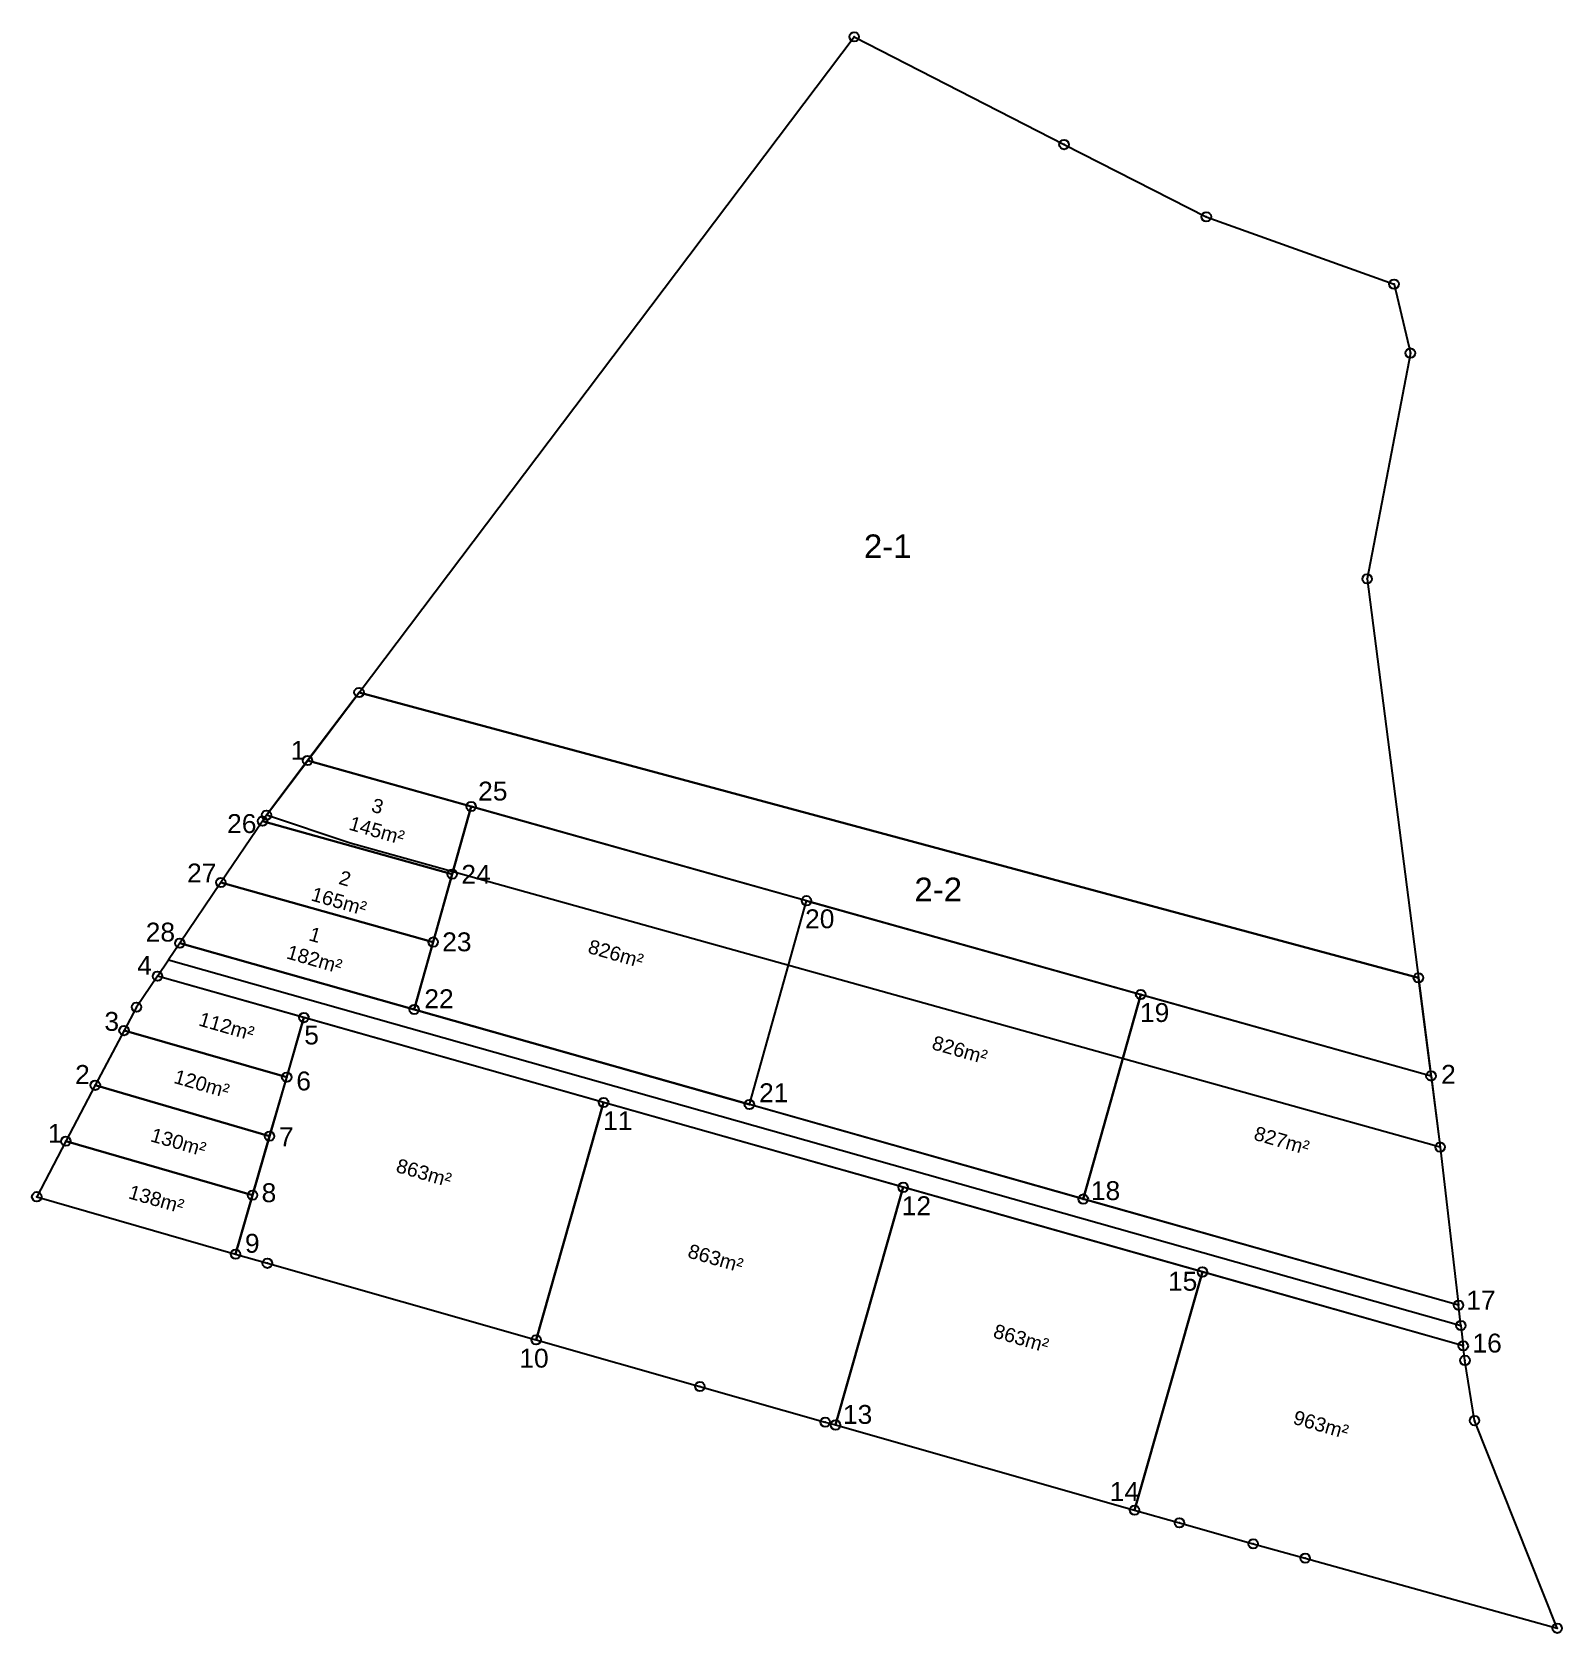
# Model space of a CAD drawing. Header units: feet. Extents: x 7511561 to 7512423, y 4691055 to 4691224.
# Drawn here: x 7511561.1 to 7511723.2, y 4691054.6 to 4691224.2 of the extents above.
import ezdxf

# ---------------------------------------------------------------- set-up
doc = ezdxf.new("R2010")
doc.units = ezdxf.units.FT
doc.header["$MEASUREMENT"] = 0
doc.header["$PDMODE"] = 32
doc.header["$PDSIZE"] = 1
doc.layers.get('0').update_dxf_attribs({"linetype": 'CONTINUOUS'})
for name, color, linetype in [('Gjendja faktike', 1, 'CONTINUOUS'), ('Ndarjet', 1, 'CONTINUOUS'), ('Nr Parceles Baze', 7, 'CONTINUOUS'), ('Nr. Pikave te Ndarjes', 1, 'CONTINUOUS'), ('Parcela Baze', 7, 'CONTINUOUS'), ('Pikat', 7, 'CONTINUOUS'), ('Pikat e Ndarjes', 1, 'CONTINUOUS')]:
    doc.layers.add(name, color=color, linetype=linetype)
doc.styles.get("Standard").update_dxf_attribs({"font": 'arial.ttf'})

msp = doc.modelspace()

# ---------------------------------------------------------------- linework, layer by layer
at = {"linetype": 'Continuous'}
msp.add_line((7511602.47, 4691116.3), (7511602.47, 4691116.27), dxfattribs=at)
at = {"layer": 'Gjendja faktike', "linetype": 'Continuous'}
for p in [(7511595.78, 4691154.27), (7511590.33, 4691147.05), (7511607.66, 4691142.18), (7511585.55, 4691140.65), (7511605.65, 4691135.01), (7511581.15, 4691134.14), (7511643.19, 4691132.21), (7511576.79, 4691127.7), (7511603.64, 4691127.83), (7511574.43, 4691124.21), (7511707.99, 4691124.04), (7511601.63, 4691120.67), (7511678.58, 4691122.27), (7511589.95, 4691119.82), (7511570.89, 4691118.44), (7511588.12, 4691113.5), (7511709.33, 4691113.64), (7511621.69, 4691110.83), (7511637.13, 4691110.61), (7511586.31, 4691107.26), (7511564.73, 4691106.72), (7511584.5, 4691101.01), (7511653.43, 4691101.84), (7511672.5, 4691100.6), (7511582.7, 4691094.76), (7511685.12, 4691092.87), (7511712.25, 4691089.34), (7511712.5, 4691087.19), (7511614.54, 4691085.69), (7511712.75, 4691085.04), (7511646.26, 4691076.66), (7511677.93, 4691067.64)]:
    msp.add_point(p, dxfattribs=at)
at = {"layer": 'Ndarjet', "linetype": 'Continuous'}
for points in [[(7511595.78, 4691154.27), (7511590.33, 4691147.05), (7511709.33, 4691113.64), (7511707.99, 4691124.04)], [(7511607.66, 4691142.18), (7511590.33, 4691147.05), (7511585.98, 4691141.28), (7511585.55, 4691140.65), (7511605.65, 4691135.01)], [(7511605.65, 4691135.01), (7511585.55, 4691140.65), (7511581.15, 4691134.14), (7511603.64, 4691127.83)], [(7511603.64, 4691127.83), (7511581.15, 4691134.14), (7511576.79, 4691127.7), (7511601.63, 4691120.67)], [(7511589.95, 4691119.82), (7511574.43, 4691124.21), (7511572.21, 4691120.93), (7511570.89, 4691118.44), (7511588.12, 4691113.5)], [(7511588.12, 4691113.5), (7511570.89, 4691118.44), (7511567.85, 4691112.65), (7511586.31, 4691107.26)], [(7511586.31, 4691107.26), (7511567.85, 4691112.65), (7511564.73, 4691106.72), (7511584.5, 4691101.01)], [(7511584.5, 4691101.01), (7511564.73, 4691106.72), (7511561.64, 4691100.85), (7511582.69, 4691094.77)]]:
    msp.add_lwpolyline(points, close=True, dxfattribs=at)
for points in [[(7511637.13, 4691110.61), (7511643.19, 4691132.21), (7511607.66, 4691142.18), (7511601.63, 4691120.67), (7511637.13, 4691110.61)], [(7511672.5, 4691100.6), (7511637.13, 4691110.61), (7511643.19, 4691132.21), (7511678.58, 4691122.27), (7511672.5, 4691100.6)], [(7511576.79, 4691127.7), (7511575.61, 4691125.96), (7511712.5, 4691087.19), (7511712.25, 4691089.34), (7511576.79, 4691127.7)], [(7511575.61, 4691125.96), (7511712.5, 4691087.19), (7511712.75, 4691085.04), (7511574.43, 4691124.21), (7511575.61, 4691125.96)], [(7511712.25, 4691089.34), (7511672.5, 4691100.6), (7511678.58, 4691122.27), (7511709.33, 4691113.64), (7511710.29, 4691106.11), (7511712.25, 4691089.34)], [(7511621.69, 4691110.83), (7511589.95, 4691119.82), (7511582.69, 4691094.77), (7511586.07, 4691093.79), (7511614.54, 4691085.69), (7511621.69, 4691110.83), (7511589.95, 4691119.82)], [(7511645.16, 4691076.97), (7511646.26, 4691076.66), (7511653.43, 4691101.84), (7511621.69, 4691110.83), (7511614.54, 4691085.69), (7511631.89, 4691080.75), (7511645.16, 4691076.97)], [(7511685.12, 4691092.87), (7511653.43, 4691101.84), (7511646.26, 4691076.66), (7511677.93, 4691067.64), (7511685.12, 4691092.87)], [(7511722.7, 4691055.12), (7511713.94, 4691077.12), (7511712.93, 4691083.51), (7511712.75, 4691085.04), (7511685.12, 4691092.87), (7511677.93, 4691067.64), (7511682.68, 4691066.29), (7511682.68, 4691066.29), (7511690.5, 4691064.07), (7511696.01, 4691062.54), (7511722.7, 4691055.12)]]:
    msp.add_lwpolyline(points, dxfattribs=at)
at = {"layer": 'Parcela Baze'}
for points in [[(7511595.78, 4691154.27), (7511648.24, 4691223.74), (7511670.46, 4691212.31), (7511685.53, 4691204.67), (7511705.41, 4691197.53), (7511707.14, 4691190.23), (7511702.56, 4691166.3), (7511707.99, 4691124.04), (7511595.78, 4691154.27)], [(7511595.78, 4691154.27), (7511707.99, 4691124.04), (7511710.29, 4691106.11), (7511594.86, 4691138.32), (7511585.98, 4691141.28), (7511595.78, 4691154.27)]]:
    msp.add_lwpolyline(points, dxfattribs=at)
at = {"layer": 'Pikat'}
for p in [(7511648.24, 4691223.74), (7511670.46, 4691212.31), (7511685.53, 4691204.67), (7511705.41, 4691197.53), (7511707.14, 4691190.23), (7511702.56, 4691166.3), (7511595.78, 4691154.27), (7511585.98, 4691141.28), (7511585.98, 4691141.28), (7511707.99, 4691124.04), (7511707.99, 4691124.04), (7511572.21, 4691120.93), (7511710.29, 4691106.11), (7511710.29, 4691106.11), (7511710.29, 4691106.11), (7511561.64, 4691100.85), (7511586.07, 4691093.79), (7511712.93, 4691083.51), (7511712.93, 4691083.51), (7511631.89, 4691080.75), (7511645.16, 4691076.97), (7511713.94, 4691077.12), (7511713.94, 4691077.12), (7511682.68, 4691066.29), (7511690.5, 4691064.07), (7511696.01, 4691062.54), (7511722.7, 4691055.12), (7511722.7, 4691055.12)]:
    msp.add_point(p, dxfattribs=at)
at = {"layer": 'Pikat e Ndarjes', "linetype": 'Continuous'}
msp.add_point((7511567.85, 4691112.65), dxfattribs=at)

# ---------------------------------------------------------------- texts
at = {"linetype": 'Continuous', "char_height": 1.5, "attachment_point": 1, "rotation": 343.8742}
for s, insert in [('   3\\P145m²', (7511595.72, 4691143.6)), ('    2\\P165m²', (7511591.71, 4691136.1)), ('   1\\P182m²', (7511589.11, 4691129.96)), ('826m²', (7511620.34, 4691128.14)), ('112m²', (7511579.11, 4691120.45)), ('826m²', (7511656.77, 4691117.95)), ('\\pt4.5;120m²', (7511576.48, 4691114.36)), ('130m²', (7511574.01, 4691108.18)), ('827m²', (7511690.87, 4691108.35)), ('863m²', (7511600.01, 4691104.93)), ('138m²', (7511571.67, 4691102.14)), ('863m²', (7511630.91, 4691095.88)), ('863m²', (7511663.27, 4691087.4)), ('963m²', (7511695.03, 4691078.25))]:
    msp.add_mtext_dynamic_manual_height_columns(s, width=5.5723, gutter_width=5, heights=[0], dxfattribs=dict(at, insert=insert))
at = {"layer": 'Nr Parceles Baze'}
for s, p in [('2-1', (7511649.26, 4691168.51)), ('2-2', (7511654.61, 4691132.15))]:
    msp.add_text(s, height=2.5, dxfattribs=at).set_placement(p)
at = {"layer": 'Nr. Pikave te Ndarjes', "linetype": 'Continuous', "char_height": 2, "attachment_point": 1}
for s, width, insert in [('1', 2.4258, (7511588.55, 4691149.14)), ('25', 2.4258, (7511608.4, 4691144.82)), ('26', 2.4258, (7511581.81, 4691141.38)), ('27', 2.4258, (7511577.57, 4691136.14)), ('24', 2.4258, (7511606.62, 4691136)), ('20', 2.4258, (7511643.03, 4691131.29)), ('28', 2.4258, (7511573.19, 4691129.88)), ('23', 2.4258, (7511604.59, 4691128.85)), ('4', 2.4258, (7511572.29, 4691126.36)), ('22', 2.4258, (7511602.7, 4691122.82)), ('19', 2.4258, (7511678.5, 4691121.36)), ('3', 2.4258, (7511568.81, 4691120.42)), ('5', 2.4258, (7511589.98, 4691118.98)), ('2', 2.4258, (7511565.71, 4691114.8)), ('2', 2.4258, (7511710.4, 4691114.81)), ('6', 2.4258, (7511589.14, 4691114.11)), ('21', 2.4258, (7511638.16, 4691112.86)), ('11', 2.4258, (7511621.64, 4691109.9)), ('1', 0.9157, (7511562.82, 4691108.56)), ('7', 2.4258, (7511587.3, 4691108.19)), ('18', 2.4258, (7511673.3, 4691102.49)), ('8', 2.4258, (7511585.46, 4691102.27)), ('12', 2.4258, (7511653.27, 4691100.89)), ('9', 2.4258, (7511583.7, 4691096.91)), ('15', 2.4258, (7511681.47, 4691092.89)), ('17', 2.4258, (7511713.06, 4691090.88)), ('16', 2.4258, (7511713.72, 4691086.34)), ('10', 2.4258, (7511612.76, 4691084.74)), ('13', 2.4258, (7511647.04, 4691078.78)), ('14', 2.4258, (7511675.3, 4691070.61))]:
    msp.add_mtext_dynamic_manual_height_columns(s, width=width, gutter_width=5, heights=[0], dxfattribs=dict(at, insert=insert))

doc.saveas('drawing.dxf')
